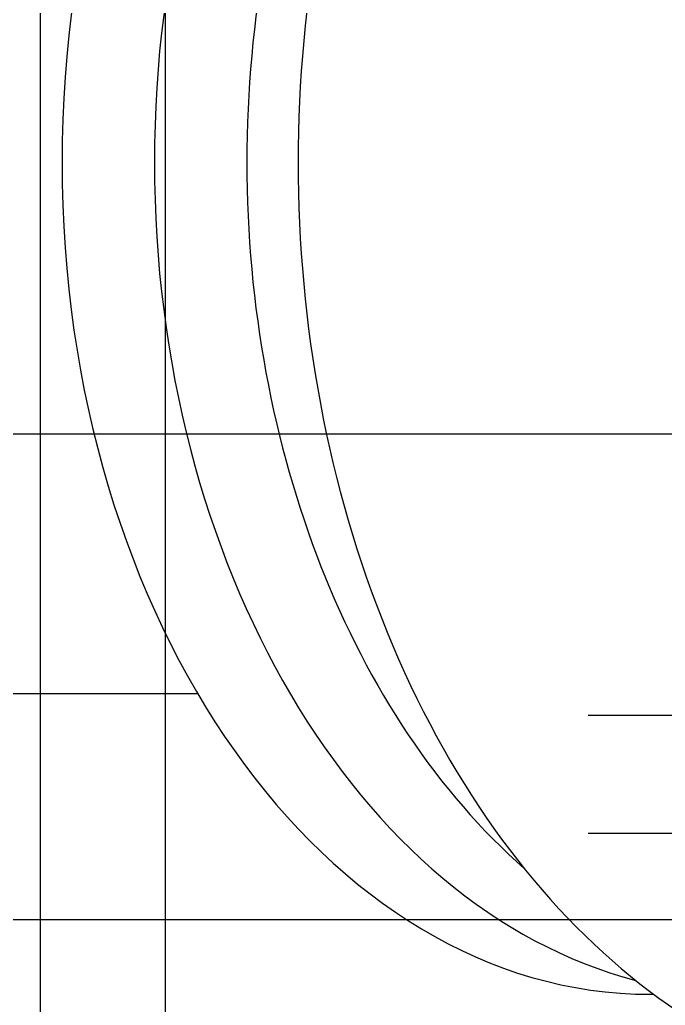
# Model space of a CAD drawing. Header units: metres. Extents: x 0 to 63075, y 0 to 44550.
# Drawn here: x 14179.8 to 14312.8, y 27340.2 to 27543.3 of the extents above; entities that cross this region are included whole.
import ezdxf

# ---------------------------------------------------------------- set-up
doc = ezdxf.new("R2010")
doc.units = ezdxf.units.M
doc.header["$LTSCALE"] = 75
for name, color, linetype in [('SDM', 7, 'Continuous'), ('SL1', 8, 'Continuous'), ('SL4', 4, 'Continuous')]:
    doc.layers.add(name, color=color, linetype=linetype)

# ---------------------------------------------------------------- blocks, each defined once
blk = doc.blocks.new('A$Cf5d57027')
at = {"layer": 'SL1'}
for p, q in [((5924.45, 5550), (5924.45, 3449.75)), ((5924.45, 5550), (5924.45, 3449.75)), ((5950.25, 5550), (5950.25, 3449.75)), ((5950.25, 5550), (5950.25, 3449.75)), ((5956.95, 4901.54), (5403.85, 4901.54)), ((6587.35, 4897.07), (6037.35, 4897.07)), ((6587.35, 4897.07), (6037.35, 4897.07)), ((6587.35, 4872.77), (6037.35, 4872.77)), ((6587.35, 4872.77), (6037.35, 4872.77)), ((6050.21, 4839.63), (6050.87, 4839.63))]:
    blk.add_line(p, q, dxfattribs=at)
for centre, major_axis, start_param, end_param in [((6114.57, 5011.08), (0, 193.68), 0, 3.141593), ((6050.21, 5011.08), (0, 171.45), 0, 1.570796), ((6069.25, 5011.08), (0, 171.45), 0.183328, 1.570796), ((6069.25, 5011.08), (0, 171.45), 0.183328, 2.958265), ((6088.29, 5011.08), (0, 171.45), 0.556547, 2.585045), ((6050.21, 5011.08), (0, -171.45), 4.712389, 6.283185), ((6069.25, 5011.08), (0, -171.45), 4.712389, 6.099858)]:
    blk.add_ellipse(centre, major_axis=major_axis, ratio=0.707107, start_param=start_param, end_param=end_param, dxfattribs=at)
blk = doc.blocks.new('A$Ca53c419a')
at = {"layer": 'SL4'}
for p, q in [((957.26, 420.77), (957.26, 281.23)), ((1057.26, 281.23), (1057.26, 420.77))]:
    blk.add_line(p, q, dxfattribs=at)

msp = doc.modelspace()

# ---------------------------------------------------------------- block references
at = {"layer": 'SDM'}
msp.add_blockref('A$Cf5d57027', (8259.51, 22502.83), dxfattribs=at)
at = {"layer": 'SDM', "rotation": 90}
msp.add_blockref('A$Ca53c419a', (14596.36, 26400.6), dxfattribs=at)

doc.saveas('drawing.dxf')
